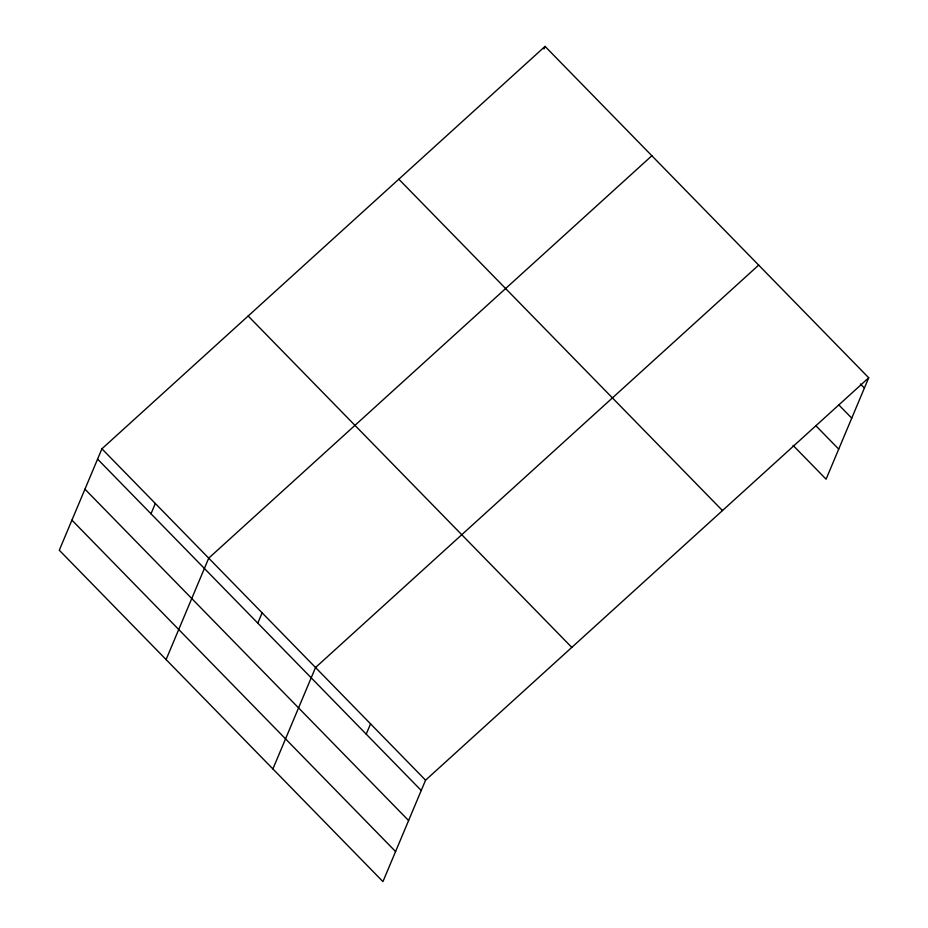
<?xml version="1.0" encoding="UTF-8"?>
<svg xmlns="http://www.w3.org/2000/svg" width="928" height="928" viewBox="0 0 928 928"><rect width="100%" height="100%" fill="white"/><g stroke="black" fill="none" stroke-linecap="round" stroke-linejoin="round"><path stroke-width="1.39" d="M101.918 448.804L59.288 550.223L382.939 881.6L425.569 780.181L868.712 377.777L545.061 46.4L101.918 448.804L425.569 780.181M150.997 513.787L155.324 503.486M166.089 659.576L208.719 558.157L651.862 155.753M257.798 623.14L262.125 612.84M543.982 48.975L545.061 46.4M272.902 768.929L315.532 667.522L758.675 265.106M366.224 734.152L370.55 723.852M868.712 377.777L826.082 479.196L793.069 445.394M860.384 383.983L864.386 388.078M838.738 404.828L851.742 418.145M815.712 425.569L838.715 449.129M398.82 179.197L722.471 510.574M248.159 316.007L571.81 647.396M97.591 459.105L421.242 790.482M84.947 489.172L408.598 820.549M71.932 520.156L395.572 851.533"/></g></svg>
